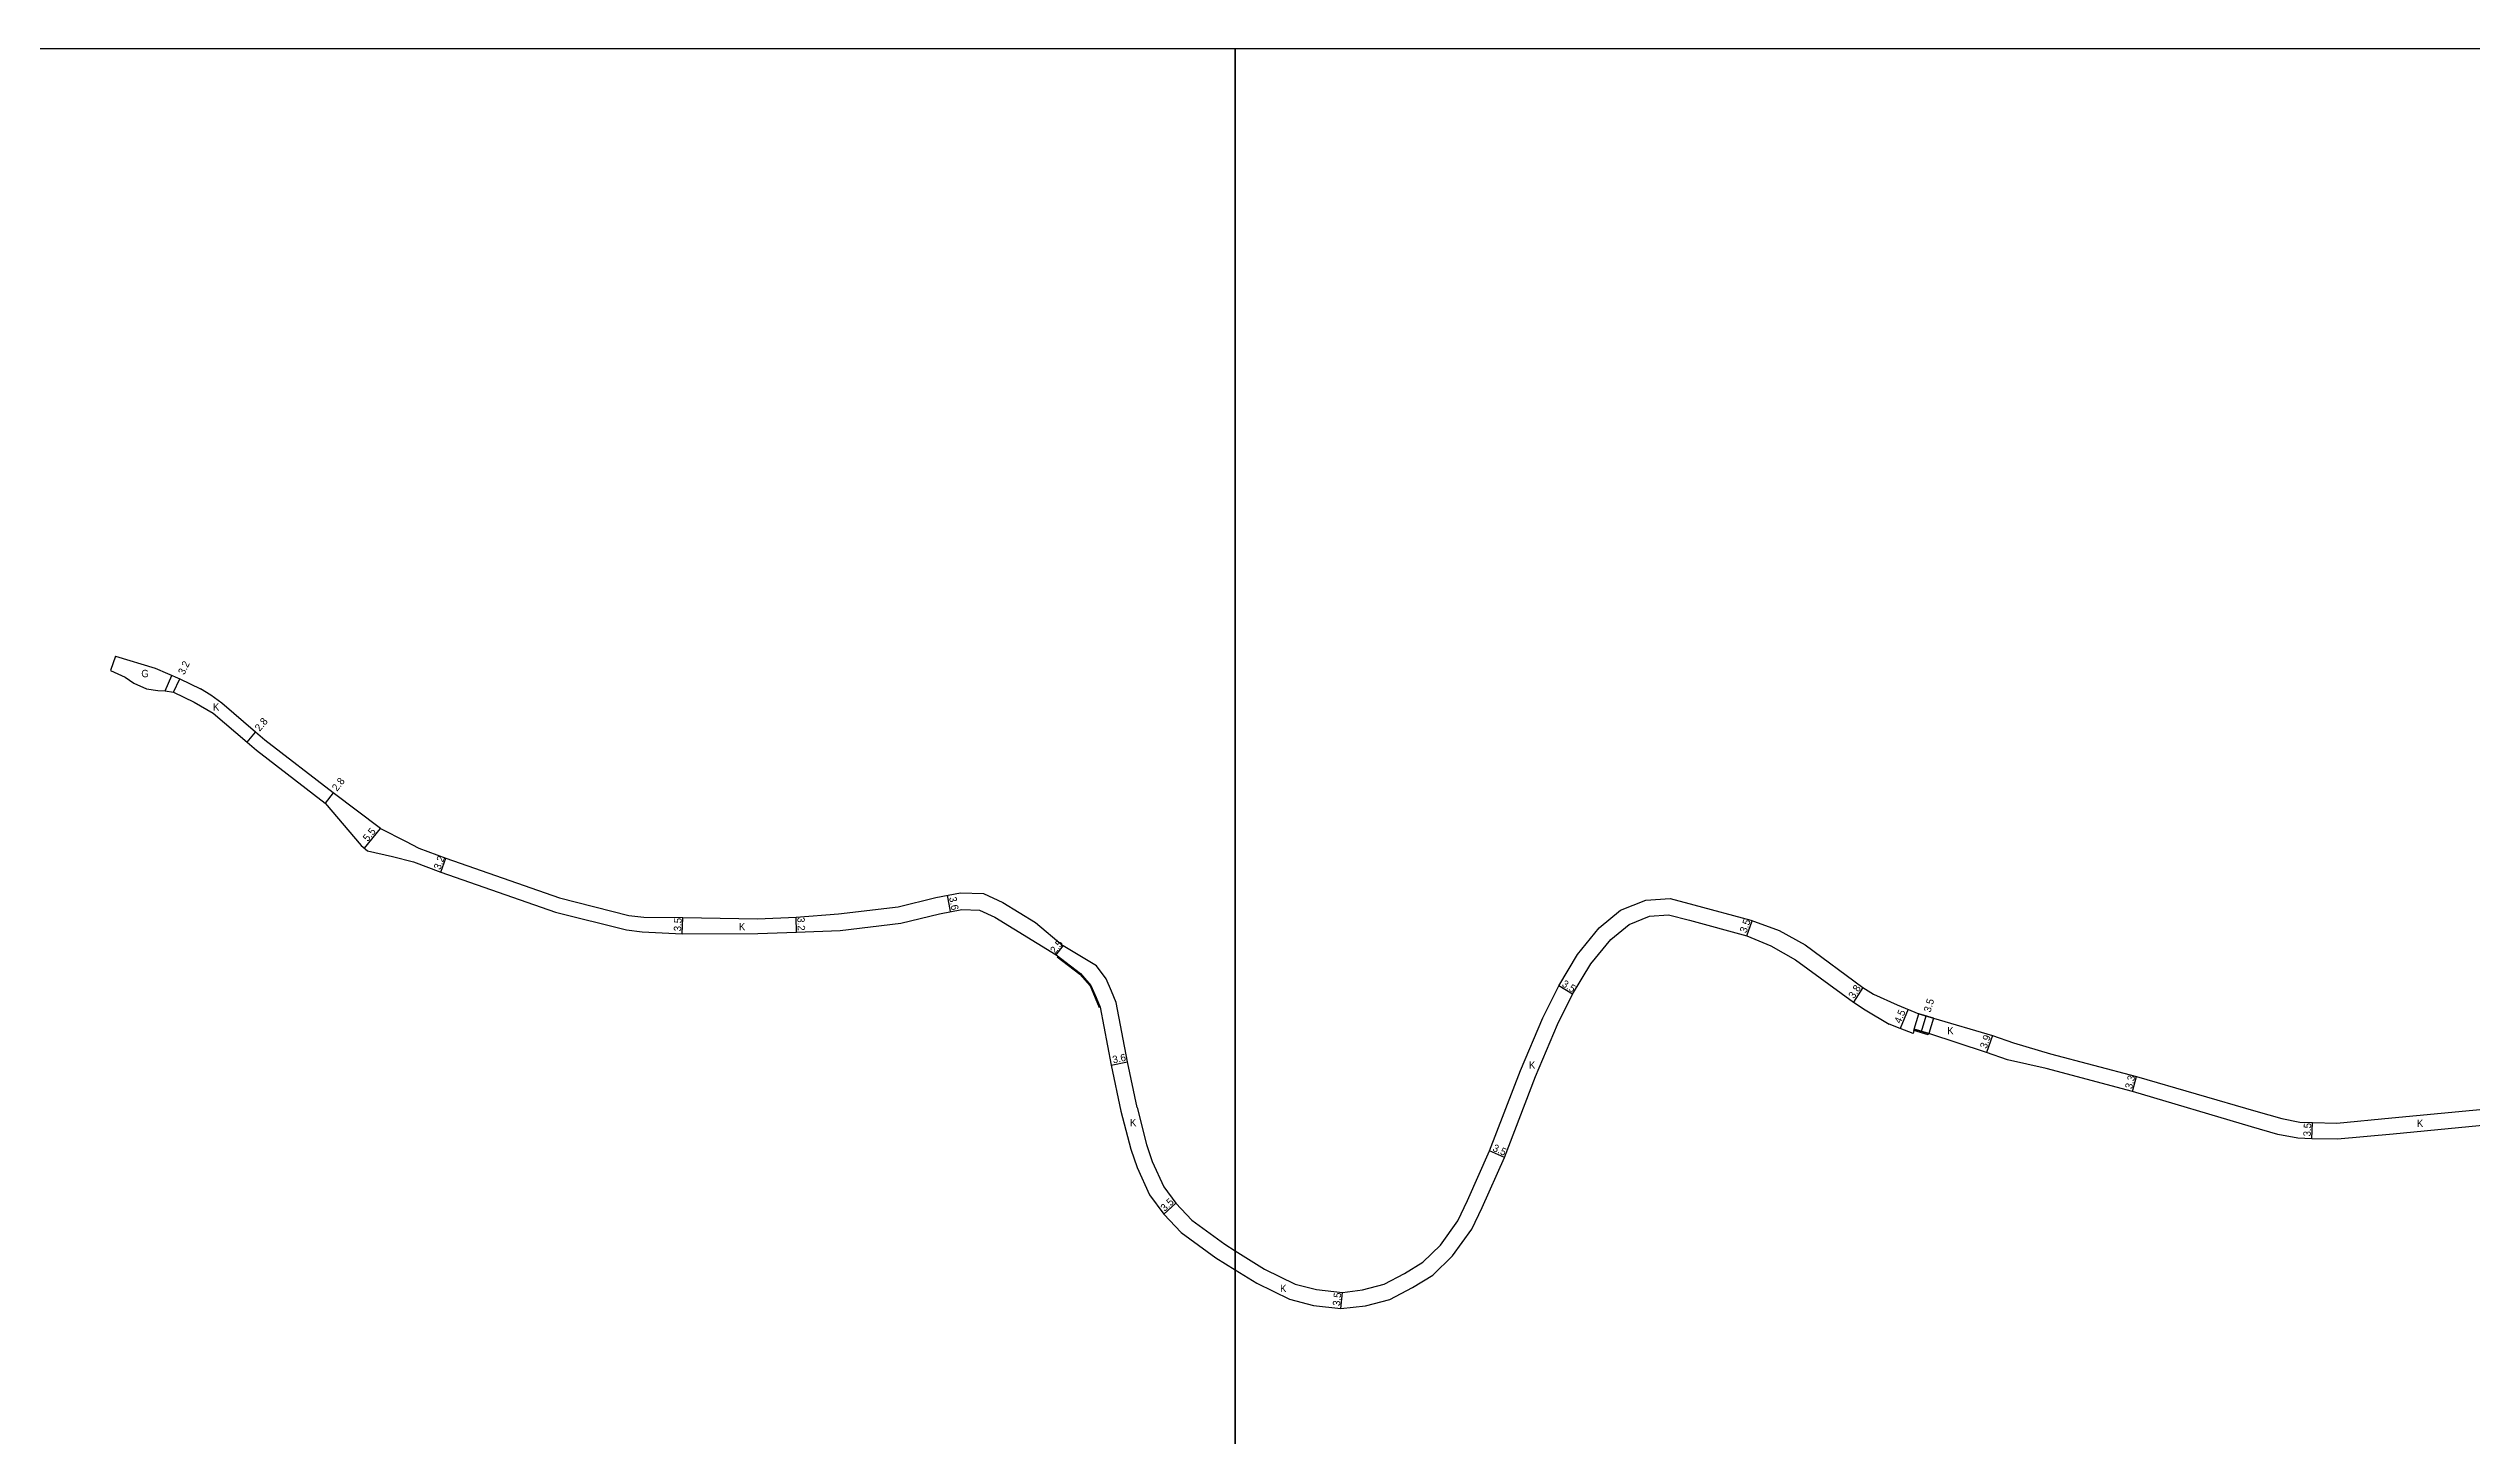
# Model space of a CAD drawing. Header units: metres. Extents: x -7200 to -4000, y -101400 to -99000.
# Drawn here: x -6657 to -6133, y -101100 to -100800 of the extents above; entities that cross this region are included whole.
import ezdxf

# ---------------------------------------------------------------- set-up
doc = ezdxf.new("R2010")
doc.units = ezdxf.units.M
doc.header["$LTSCALE"] = 2.5
for name, color, linetype in [('図郭', 7, 'Continuous'), ('幅員', 7, 'Continuous'), ('歩道・分離帯・安全施設', 7, 'Continuous'), ('舗装', 7, 'Continuous'), ('道路', 7, 'Continuous')]:
    doc.layers.add(name, color=color, linetype=linetype)
doc.styles.get("Standard").update_dxf_attribs({"font": ''})
doc.styles.get('Standard').set_extended_font_data('@MS PGothic')

msp = doc.modelspace()

# ---------------------------------------------------------------- linework, layer by layer
at = {"layer": '図郭'}
for points in [[(-7200, -101400), (-7200, -100800), (-6400, -100800), (-6400, -101400)], [(-6400, -101400), (-6400, -100800), (-5600, -100800), (-5600, -101400)]]:
    msp.add_lwpolyline(points, close=True, dxfattribs=at)
at = {"layer": '幅員'}
for points in [[(-6629.64, -100939.23), (-6628.25, -100936.35)], [(-6613.69, -100950.03), (-6611.89, -100947.88)], [(-6595.08, -100961.01), (-6596.79, -100963.23)], [(-6588.33, -100972.95), (-6584.84, -100968.7)], [(-6571.81, -100978.13), (-6570.69, -100975.13)], [(-6519.61, -100991.46), (-6519.44, -100987.97)], [(-6494.86, -100991.11), (-6494.98, -100987.92)], [(-6461.55, -100986.69), (-6462.23, -100983.16)], [(-6289.37, -100991.94), (-6288.2, -100988.65)], [(-6438.7, -100996.04), (-6437.18, -100994.05)], [(-6327.02, -101004.52), (-6330.02, -101002.72)], [(-6264.24, -101003.09), (-6266.29, -101006.29)], [(-6254.49, -101007.81), (-6256.22, -101011.97)], [(-6251.58, -101012.61), (-6250.58, -101009.25)], [(-6236.21, -101013.47), (-6237.5, -101017.15)], [(-6426.82, -101019.89), (-6423.3, -101019.14)], [(-6205.93, -101025.57), (-6205.08, -101022.38)], [(-6167.18, -101035.82), (-6167.01, -101032.33)], [(-6341.79, -101039.83), (-6344.99, -101038.41)], [(-6415.41, -101052.15), (-6412.87, -101049.75)], [(-6377.15, -101072.53), (-6376.78, -101069.05)]]:
    msp.add_lwpolyline(points, dxfattribs=at)
at = {"layer": '歩道・分離帯・安全施設'}
msp.add_lwpolyline([(-6438.52, -100996.45), (-6433.63, -101000.2), (-6431.38, -101002.77), (-6430.26, -101005.34), (-6429.44, -101007.42)], dxfattribs=at)
at = {"layer": '舗装'}
msp.add_lwpolyline([(-6631.39, -100938.93), (-6629.96, -100935.61)], dxfattribs=at)
at = {"layer": '道路'}
for points in [[(-6642.19, -100931.47), (-6643.22, -100934.53)], [(-6643.22, -100934.53), (-6640.04, -100935.96), (-6638.17, -100937.31), (-6635.48, -100938.48), (-6632.97, -100938.89), (-6631.39, -100938.93), (-6629.64, -100939.23), (-6625.12, -100941.4), (-6621.02, -100943.74), (-6613.69, -100950.03), (-6611.64, -100951.76), (-6596.79, -100963.23), (-6589.02, -100972.38), (-6587.64, -100973.51), (-6582.25, -100974.8), (-6577.7, -100975.93), (-6571.81, -100978.13), (-6547.02, -100986.79), (-6531.68, -100990.66), (-6528.23, -100991.04), (-6519.61, -100991.46), (-6503.23, -100991.44), (-6494.86, -100991.11), (-6485.4, -100990.74), (-6472.28, -100989.21), (-6463.94, -100987.16), (-6459.15, -100986.23), (-6455.3, -100986.35), (-6451.98, -100987.92), (-6438.7, -100996.04), (-6433.48, -101000.04), (-6431.2, -101002.65), (-6430.06, -101005.25), (-6429.23, -101007.34), (-6426.82, -101019.89), (-6424.71, -101029.83), (-6422.55, -101038.06), (-6421.2, -101042.02), (-6418.51, -101047.96), (-6415.41, -101052.15), (-6411.67, -101056.1), (-6404.19, -101061.53), (-6400, -101064.15)], [(-6642.19, -100931.47), (-6633.57, -100934.05), (-6628.25, -100936.35), (-6623.74, -100938.52)], [(-6584.84, -100968.7), (-6595.08, -100961.01), (-6609.88, -100949.58), (-6611.89, -100947.88), (-6619.19, -100941.62), (-6621.52, -100939.87), (-6623.74, -100938.52)], [(-6584.84, -100968.7), (-6579.46, -100971.44), (-6576.58, -100972.93), (-6570.69, -100975.13), (-6546.11, -100983.72), (-6531.11, -100987.5), (-6527.88, -100987.86)], [(-6519.44, -100987.97), (-6503.31, -100988.24), (-6494.98, -100987.92), (-6485.81, -100987.17), (-6472.92, -100985.67), (-6464.72, -100983.64), (-6459.44, -100982.62), (-6454.44, -100982.77), (-6450.26, -100984.74), (-6443.21, -100989.06), (-6437.18, -100994.05)], [(-6527.88, -100987.86), (-6519.44, -100987.97)], [(-6400, -101060.02), (-6393.65, -101064.01), (-6387.06, -101067.23), (-6382.45, -101068.44), (-6376.78, -101069.05), (-6372.47, -101068.47), (-6367.79, -101067.29), (-6363.37, -101064.95), (-6359.41, -101062.52), (-6355.63, -101058.85), (-6351.82, -101053.55), (-6349.78, -101049.19), (-6344.99, -101038.41), (-6338.29, -101021.07), (-6333.47, -101009.69), (-6330.02, -101002.72), (-6326, -100995.99), (-6321.26, -100990.22), (-6316.64, -100986.4), (-6311.22, -100984.19), (-6305.96, -100983.86), (-6300.83, -100985.19)], [(-6400, -101064.15), (-6395.35, -101067.07), (-6388.28, -101070.52), (-6383.08, -101071.89), (-6377.15, -101072.53), (-6371.84, -101071.92), (-6366.53, -101070.58), (-6361.63, -101067.99), (-6357.25, -101065.3), (-6352.97, -101061.15), (-6348.79, -101055.33), (-6346.6, -101050.65), (-6341.79, -101039.83), (-6335.05, -101022.38), (-6330.27, -101011.13), (-6327.02, -101004.52), (-6323.12, -100998.01), (-6318.77, -100992.71), (-6314.82, -100989.44), (-6310.43, -100987.64), (-6306.3, -100987.39), (-6301.75, -100988.57)], [(-6300.83, -100985.19), (-6288.45, -100988.56), (-6282.32, -100990.76), (-6276.7, -100993.9), (-6264.24, -101003.09), (-6261.95, -101004.55), (-6256.85, -101006.84), (-6252.14, -101008.79), (-6249.01, -101009.72), (-6236.21, -101013.47), (-6231.69, -101015.04), (-6223.68, -101017.46), (-6205.08, -101022.38), (-6179.25, -101029.84), (-6173.67, -101031.46), (-6169.78, -101032.19), (-6167.01, -101032.33), (-6161.74, -101032.42), (-6149.86, -101031.32), (-6121.64, -101028.63)], [(-6301.75, -100988.57), (-6289.37, -100991.94), (-6284.17, -100994.08), (-6278.79, -100997.08), (-6266.29, -101006.29), (-6263.76, -101007.91), (-6258.57, -101011)], [(-6421.19, -101029.08), (-6423.3, -101019.14), (-6425.76, -101006.33), (-6426.73, -101003.87), (-6427.9, -101001.21), (-6430, -100998.44), (-6433.63, -100996.22), (-6437.18, -100994.05)], [(-6249.01, -101009.72), (-6252.14, -101008.79)], [(-6253.15, -101012.14), (-6253.41, -101013.01), (-6256.22, -101011.97), (-6258.57, -101011)], [(-6232.97, -101018.73), (-6237.5, -101017.15), (-6250.02, -101013.07), (-6253.15, -101012.14)], [(-6205.93, -101025.57), (-6224.58, -101020.63), (-6232.97, -101018.73)], [(-6421.19, -101029.08), (-6419.19, -101037.05), (-6417.94, -101040.73), (-6415.47, -101046.21), (-6412.87, -101049.75), (-6409.35, -101053.45), (-6402.22, -101058.63), (-6400, -101060.02)], [(-6042.97, -101041.8), (-6048.48, -101038.72), (-6068.33, -101028.14), (-6071.03, -101027.34), (-6074.64, -101026.96), (-6082.46, -101027.82), (-6121.31, -101032.11), (-6149.53, -101034.81), (-6161.61, -101035.93), (-6167.18, -101035.82), (-6170.2, -101035.67), (-6174.49, -101034.86), (-6180.23, -101033.2), (-6205.93, -101025.57)]]:
    msp.add_lwpolyline(points, dxfattribs=at)
for points in [[(-6250.02, -101013.07), (-6253.15, -101012.14), (-6252.14, -101008.79), (-6249.01, -101009.72)], [(-6253.15, -101012.14), (-6250.02, -101013.07), (-6250.1, -101013.36), (-6253.23, -101012.43)]]:
    msp.add_lwpolyline(points, close=True, dxfattribs=at)

# ---------------------------------------------------------------- texts
at = {"layer": '幅員'}
for s, rotation, p in [('3.2', 64.3537, (-6627.29, -100935.6)), ('2.8', 49.8649, (-6610.98, -100947.82)), ('2.8', 52.3065, (-6594.24, -100960.78)), ('5.5', 50.5929, (-6587.59, -100971.65)), ('3.2', 69.4734, (-6571.93, -100977.75)), ('3.2', 272.1395, (-6494.71, -100987.92)), ('3.6', 280.9161, (-6461.89, -100983.63)), ('3.5', 87.2001, (-6519.84, -100990.98)), ('2.5', 52.5128, (-6438.91, -100995.91)), ('3.5', 70.3465, (-6289.45, -100991.42)), ('3.5', 329.12, (-6329.49, -101002.75)), ('3.8', 57.3783, (-6266.17, -101005.64)), ('4.5', 67.5084, (-6256.08, -101011)), ('3.5', 73.3512, (-6249.63, -101008.59)), ('3.9', 70.8217, (-6237.51, -101016.44)), ('3.6', 11.9705, (-6426.36, -101019.53)), ('3.3', 75.1693, (-6206.07, -101025.15)), ('3.5', 87.1925, (-6167.41, -101035.34)), ('3.5', 336.1546, (-6344.46, -101038.37)), ('3.5', 43.4107, (-6415.24, -101051.65)), ('3.5', 83.9158, (-6377.35, -101072.04))]:
    msp.add_text(s, height=1.6, rotation=rotation, dxfattribs=at).set_placement(p)
at = {"layer": '舗装'}
for s, p in [('G', (-6636.58, -100935.99)), ('K', (-6621.11, -100943.21)), ('K', (-6507.35, -100990.74)), ('K', (-6246.01, -101013.24)), ('K', (-6336.48, -101020.67)), ('K', (-6422.77, -101033.11)), ('K', (-6144.45, -101033.26)), ('K', (-6390.3, -101068.99))]:
    msp.add_text(s, height=1.6, dxfattribs=at).set_placement(p)

doc.saveas('drawing.dxf')
